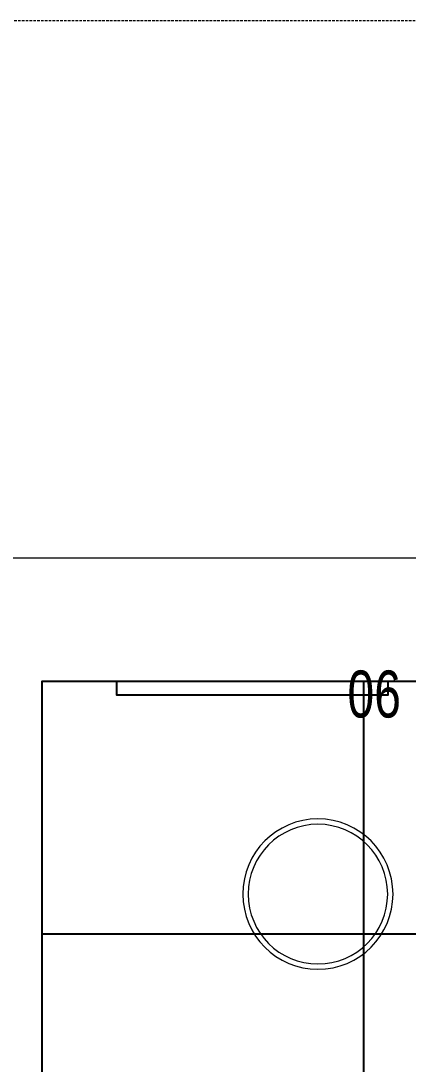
# Model space of a CAD drawing. Extents: x -12260 to 304645, y -29287 to 19916.
# Drawn here: x 15067 to 15789, y 7898 to 9840 of the extents above; entities that cross this region are included whole.
import ezdxf

# ---------------------------------------------------------------- set-up
doc = ezdxf.new("R2010")
doc.units = 0
doc.header["$LTSCALE"] = 0.25
doc.linetypes.add('01-First Floor$0$HIDDEN', pattern=[9.525, 6.35, -3.175])
doc.linetypes.add('DASHDOT', pattern=[25.4, 12.7, -6.35, 0, -6.35])
for name, color, linetype, lineweight in [('01-First Floor$0$72_EGR_EQP_TAG', 142, 'Continuous', 5), ('01-First Floor$0$LOADING', 253, 'Continuous', 5), ('01-First Floor$0$Proj', 251, 'Continuous', 5), ('01-First Floor$0$Walls', 251, 'Continuous', 5), ('E-LITE-CLNG-CNDT', 6, 'DASHDOT', 35)]:
    doc.layers.add(name, color=color, linetype=linetype, lineweight=lineweight)
doc.layers.add('01-First Floor$0$FALSE CEILING', color=251, linetype='Continuous')
doc.styles.add('01-First Floor$0$X3G_ENTITY_257CFD', font='swisscl.ttf', dxfattribs={"height": 200})

# ---------------------------------------------------------------- blocks, each defined once
blk = doc.blocks.new('01-First Floor$0$WM00001-P')
at = {"layer": '01-First Floor$0$LOADING'}
for radius in [0.14, 0.13]:
    blk.add_circle((0, 0), radius, dxfattribs=at)
blk = doc.blocks.new('01-First Floor')
at = {"layer": '01-First Floor$0$FALSE CEILING', "linetype": 'Continuous'}
for p, q in [((15706, 4540), (15706, 8610)), ((15106, 8140), (19115.6, 8140))]:
    blk.add_line(p, q, dxfattribs=at)
at = {"layer": '01-First Floor$0$FALSE CEILING'}
blk.add_lwpolyline([(15106, 4540), (19115.6, 4540), (19115.6, 8610), (15106, 8610)], close=True, dxfattribs=at)
at = {"layer": '01-First Floor$0$FALSE CEILING', "elevation": -0.1}
blk.add_lwpolyline([(15245.2, 8610), (15245.2, 8585), (15751.2, 8585), (15751.2, 8610), (15245.2, 8610)], dxfattribs=at)
at = {"layer": '01-First Floor$0$LOADING', "elevation": -0.1}
blk.add_lwpolyline([(15245.2, 8610), (15245.2, 8585), (15751.2, 8585), (15751.2, 8610), (15245.2, 8610)], dxfattribs=at)
at = {"layer": '01-First Floor$0$Proj', "linetype": '01-First Floor$0$HIDDEN', "ltscale": 3}
blk.add_lwpolyline([(48606, 9840), (-2814, 9840), (-2814, -14060), (48606, -14060)], dxfattribs=at)
blk.add_lwpolyline([(48606, 9840), (-2814, 9840), (-2814, -14060), (48606, -14060)], dxfattribs=at)
at = {"layer": '01-First Floor$0$Walls'}
for p, q in [((14835.8, 8840, 0), (15929.5, 8840)), ((15106, 8610), (15929.5, 8610)), ((15106, 6190), (15106, 8610))]:
    blk.add_line(p, q, dxfattribs=at)
at = {"layer": '01-First Floor$0$LOADING', "extrusion": (2.24019e-05, -2.26055e-18, -1), "xscale": 1000, "yscale": 1000, "zscale": 1000, "rotation": 180}
blk.add_blockref('01-First Floor$0$WM00001-P', (-15620.4, 8214.2, 0.5), dxfattribs=at)
at = {"layer": '01-First Floor$0$72_EGR_EQP_TAG', "insert": (15725.3, 8630.5, -0.1), "char_height": 87.47, "attachment_point": 2, "style": '01-First Floor$0$X3G_ENTITY_257CFD'}
blk.add_mtext('06', dxfattribs=at)

msp = doc.modelspace()

# ---------------------------------------------------------------- block references
at = {"layer": 'E-LITE-CLNG-CNDT'}
msp.add_blockref('01-First Floor', (0, 0), dxfattribs=at)

doc.saveas('drawing.dxf')
